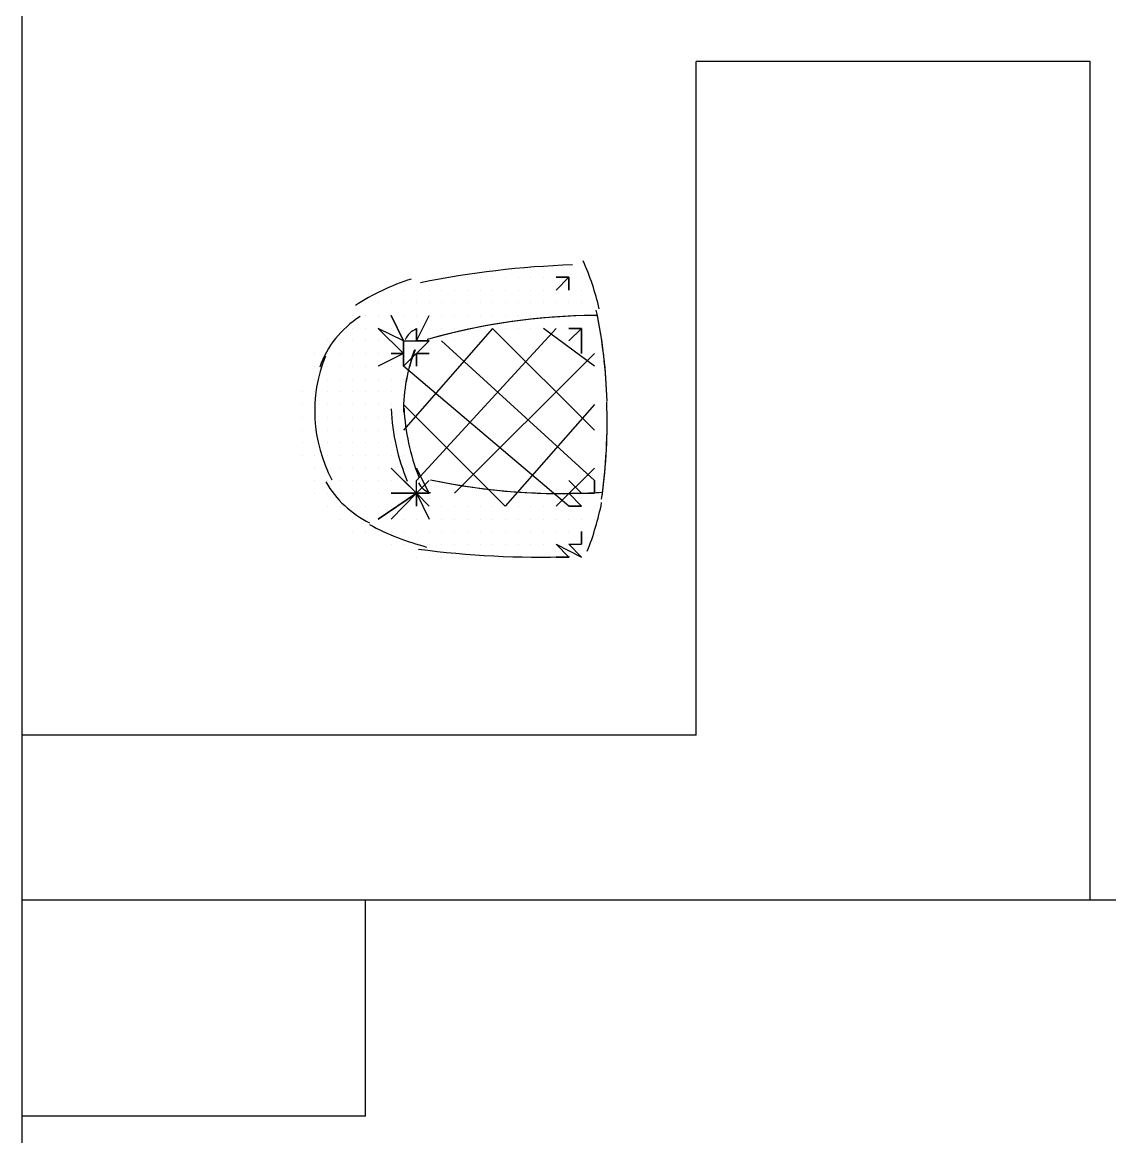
# Model space of a CAD drawing. Header units: millimetres. Extents: x 14 to 406, y 10 to 287.
# Drawn here: x 327.477 to 331.098, y 134.313 to 138.023 of the extents above; entities that cross this region are included whole.
import ezdxf

# ---------------------------------------------------------------- set-up
doc = ezdxf.new("R2010")
doc.units = ezdxf.units.MM
doc.layers.get('0').update_dxf_attribs({"linetype": 'CONTINUOUS'})

msp = doc.modelspace()

# ---------------------------------------------------------------- linework, layer by layer
at = {"color": 0}
for p, q in [((327.477, 130.993), (327.477, 143.397)), ((329.721, 135.65), (329.721, 137.893)), ((331.032, 137.893), (329.721, 137.893)), ((331.032, 135.1), (331.032, 137.893)), ((328.873, 137.174), (328.873, 137.174)), ((328.916, 137.174), (328.916, 137.174)), ((328.916, 137.174), (328.916, 137.174)), ((328.916, 137.174), (328.916, 137.174)), ((328.958, 137.174), (328.958, 137.174)), ((328.958, 137.174), (328.958, 137.174)), ((328.958, 137.174), (328.958, 137.174)), ((329.001, 137.174), (329.001, 137.174)), ((329.001, 137.174), (329.001, 137.174)), ((329.001, 137.174), (329.001, 137.174)), ((329.001, 137.174), (329.001, 137.174)), ((329.043, 137.174), (329.043, 137.174)), ((329.043, 137.174), (329.043, 137.174)), ((329.043, 137.174), (329.043, 137.174)), ((329.043, 137.174), (329.043, 137.174)), ((329.085, 137.174), (329.085, 137.174)), ((329.085, 137.174), (329.085, 137.174)), ((329.085, 137.174), (329.085, 137.174)), ((329.085, 137.174), (329.085, 137.174)), ((329.128, 137.174), (329.128, 137.174)), ((329.128, 137.174), (329.128, 137.174)), ((329.128, 137.174), (329.128, 137.174)), ((329.128, 137.174), (329.128, 137.174)), ((329.169, 137.174), (329.169, 137.174)), ((329.169, 137.174), (329.169, 137.174)), ((329.169, 137.174), (329.169, 137.174)), ((329.169, 137.174), (329.169, 137.174)), ((329.212, 137.174), (329.212, 137.174)), ((329.212, 137.174), (329.212, 137.174)), ((329.212, 137.174), (329.212, 137.174)), ((329.212, 137.174), (329.212, 137.174)), ((329.297, 137.174), (329.255, 137.174)), ((329.255, 137.174), (329.297, 137.174)), ((329.297, 137.174), (329.255, 137.174)), ((329.255, 137.174), (329.297, 137.174)), ((329.297, 137.174), (329.255, 137.131)), ((329.255, 137.131), (329.297, 137.174)), ((329.255, 137.174), (329.255, 137.174)), ((329.255, 137.174), (329.255, 137.174)), ((329.255, 137.174), (329.255, 137.174)), ((329.255, 137.174), (329.255, 137.174)), ((329.297, 137.174), (329.297, 137.131)), ((329.297, 137.131), (329.297, 137.174)), ((329.297, 137.174), (329.297, 137.131)), ((329.297, 137.174), (329.297, 137.174)), ((329.297, 137.174), (329.297, 137.174)), ((329.297, 137.174), (329.297, 137.174)), ((329.297, 137.174), (329.297, 137.174)), ((329.339, 137.174), (329.339, 137.174)), ((328.705, 137.131), (328.705, 137.131)), ((328.746, 137.131), (328.746, 137.131)), ((328.746, 137.131), (328.746, 137.131)), ((328.746, 137.131), (328.746, 137.131)), ((328.746, 137.131), (328.746, 137.131)), ((328.789, 137.131), (328.789, 137.131)), ((328.789, 137.131), (328.789, 137.131)), ((328.789, 137.131), (328.789, 137.131)), ((328.832, 137.131), (328.832, 137.131)), ((328.832, 137.131), (328.832, 137.131)), ((328.832, 137.131), (328.832, 137.131)), ((328.832, 137.131), (328.832, 137.131)), ((328.873, 137.131), (328.873, 137.131)), ((328.873, 137.131), (328.873, 137.131)), ((328.873, 137.131), (328.873, 137.131)), ((328.873, 137.131), (328.873, 137.131)), ((328.873, 137.131), (328.873, 137.131)), ((328.916, 137.131), (328.916, 137.131)), ((328.916, 137.131), (328.916, 137.131)), ((328.916, 137.131), (328.916, 137.131)), ((328.916, 137.131), (328.916, 137.131)), ((328.958, 137.131), (328.958, 137.131)), ((328.958, 137.131), (328.958, 137.131)), ((328.958, 137.131), (328.958, 137.131)), ((328.958, 137.131), (328.958, 137.131)), ((329.001, 137.131), (329.001, 137.131)), ((329.001, 137.131), (329.001, 137.131)), ((329.001, 137.131), (329.001, 137.131)), ((329.001, 137.131), (329.001, 137.131)), ((329.043, 137.131), (329.043, 137.131)), ((329.043, 137.131), (329.043, 137.131)), ((329.043, 137.131), (329.043, 137.131)), ((329.043, 137.131), (329.043, 137.131)), ((329.085, 137.131), (329.085, 137.131)), ((329.085, 137.131), (329.085, 137.131)), ((329.085, 137.131), (329.085, 137.131)), ((329.085, 137.131), (329.085, 137.131)), ((329.128, 137.131), (329.128, 137.131)), ((329.128, 137.131), (329.128, 137.131)), ((329.128, 137.131), (329.128, 137.131)), ((329.169, 137.131), (329.169, 137.131)), ((329.169, 137.131), (329.169, 137.131)), ((329.169, 137.131), (329.169, 137.131)), ((329.169, 137.131), (329.169, 137.131)), ((329.212, 137.131), (329.212, 137.131)), ((329.212, 137.131), (329.212, 137.131)), ((329.212, 137.131), (329.212, 137.131)), ((329.212, 137.131), (329.212, 137.131)), ((329.255, 137.131), (329.255, 137.131)), ((329.255, 137.131), (329.255, 137.131)), ((329.255, 137.131), (329.255, 137.131)), ((329.255, 137.131), (329.255, 137.131)), ((329.297, 137.131), (329.297, 137.131)), ((329.297, 137.131), (329.297, 137.131)), ((329.297, 137.131), (329.297, 137.131)), ((329.339, 137.131), (329.339, 137.131)), ((329.339, 137.131), (329.339, 137.131)), ((328.62, 137.09), (328.62, 137.09)), ((328.62, 137.09), (328.62, 137.09)), ((328.662, 137.09), (328.662, 137.09)), ((328.662, 137.09), (328.662, 137.09)), ((328.662, 137.09), (328.662, 137.09)), ((328.662, 137.09), (328.662, 137.09)), ((328.705, 137.09), (328.705, 137.09)), ((328.705, 137.09), (328.705, 137.09)), ((328.705, 137.09), (328.705, 137.09)), ((328.705, 137.09), (328.705, 137.09)), ((328.746, 137.09), (328.746, 137.09)), ((328.746, 137.09), (328.746, 137.09)), ((328.746, 137.09), (328.746, 137.09)), ((328.746, 137.09), (328.746, 137.09)), ((328.789, 137.09), (328.789, 137.09)), ((328.789, 137.09), (328.789, 137.09)), ((328.789, 137.09), (328.789, 137.09)), ((328.789, 137.09), (328.789, 137.09)), ((328.832, 137.09), (328.832, 137.09)), ((328.832, 137.09), (328.832, 137.09)), ((328.832, 137.09), (328.832, 137.09)), ((328.832, 137.09), (328.832, 137.09)), ((328.873, 137.09), (328.873, 137.09)), ((328.873, 137.09), (328.873, 137.09)), ((328.873, 137.09), (328.873, 137.09)), ((328.873, 137.09), (328.873, 137.09)), ((328.916, 137.09), (328.916, 137.09)), ((328.916, 137.09), (328.916, 137.09)), ((328.916, 137.09), (328.916, 137.09)), ((328.916, 137.09), (328.916, 137.09)), ((328.958, 137.09), (328.958, 137.09)), ((328.958, 137.09), (328.958, 137.09)), ((328.958, 137.09), (328.958, 137.09)), ((328.958, 137.09), (328.958, 137.09)), ((329.001, 137.09), (329.001, 137.09)), ((329.001, 137.09), (329.001, 137.09)), ((329.001, 137.09), (329.001, 137.09)), ((329.001, 137.09), (329.001, 137.09)), ((329.043, 137.09), (329.043, 137.09)), ((329.043, 137.09), (329.043, 137.09)), ((329.043, 137.09), (329.043, 137.09)), ((329.043, 137.09), (329.043, 137.09)), ((329.085, 137.09), (329.085, 137.09)), ((329.085, 137.09), (329.085, 137.09)), ((329.085, 137.09), (329.085, 137.09)), ((329.085, 137.09), (329.085, 137.09)), ((329.128, 137.09), (329.128, 137.09)), ((329.128, 137.09), (329.128, 137.09)), ((329.128, 137.09), (329.128, 137.09)), ((329.128, 137.09), (329.128, 137.09)), ((329.169, 137.09), (329.169, 137.09)), ((329.169, 137.09), (329.169, 137.09)), ((329.169, 137.09), (329.169, 137.09)), ((329.169, 137.09), (329.169, 137.09)), ((329.212, 137.09), (329.212, 137.09)), ((329.212, 137.09), (329.212, 137.09)), ((329.212, 137.09), (329.212, 137.09)), ((329.212, 137.09), (329.212, 137.09)), ((329.255, 137.09), (329.255, 137.09)), ((329.255, 137.09), (329.255, 137.09)), ((329.255, 137.09), (329.255, 137.09)), ((329.255, 137.09), (329.255, 137.09)), ((329.297, 137.09), (329.297, 137.09)), ((329.297, 137.09), (329.297, 137.09)), ((329.297, 137.09), (329.297, 137.09)), ((329.297, 137.09), (329.297, 137.09)), ((329.339, 137.09), (329.339, 137.09)), ((329.339, 137.09), (329.339, 137.09)), ((329.339, 137.09), (329.339, 137.09)), ((328.577, 137.047), (328.577, 137.047)), ((328.577, 137.047), (328.577, 137.047)), ((328.577, 137.047), (328.577, 137.047)), ((328.62, 137.047), (328.62, 137.047)), ((328.62, 137.047), (328.62, 137.047)), ((328.62, 137.047), (328.62, 137.047)), ((328.62, 137.047), (328.62, 137.047)), ((328.662, 137.047), (328.662, 137.047)), ((328.662, 137.047), (328.662, 137.047)), ((328.662, 137.047), (328.662, 137.047)), ((328.662, 137.047), (328.662, 137.047)), ((328.746, 136.962), (328.705, 137.047)), ((328.705, 137.047), (328.746, 136.962)), ((328.705, 137.047), (328.705, 137.047)), ((328.705, 137.047), (328.705, 137.047)), ((328.705, 137.047), (328.705, 137.047)), ((328.705, 137.047), (328.705, 137.047)), ((328.746, 137.047), (328.746, 137.047)), ((328.746, 137.047), (328.746, 137.047)), ((328.746, 137.047), (328.746, 137.047)), ((328.789, 136.962), (328.832, 137.047)), ((328.789, 137.047), (328.789, 137.047)), ((328.789, 137.047), (328.789, 137.047)), ((328.789, 137.047), (328.789, 137.047)), ((328.789, 137.047), (328.789, 137.047)), ((328.832, 137.047), (328.832, 137.047)), ((328.832, 137.047), (328.832, 137.047)), ((328.832, 137.047), (328.832, 137.047)), ((328.832, 137.047), (328.832, 137.047)), ((328.873, 137.047), (328.873, 137.047)), ((328.873, 137.047), (328.873, 137.047)), ((328.873, 137.047), (328.873, 137.047)), ((328.873, 137.047), (328.873, 137.047)), ((328.916, 137.047), (328.916, 137.047)), ((328.916, 137.047), (328.916, 137.047)), ((328.916, 137.047), (328.916, 137.047)), ((328.958, 137.047), (328.958, 137.047)), ((328.958, 137.047), (328.958, 137.047)), ((328.958, 137.047), (328.958, 137.047)), ((328.958, 137.047), (328.958, 137.047)), ((329.001, 137.047), (329.001, 137.047)), ((329.001, 137.047), (329.001, 137.047)), ((329.001, 137.047), (329.001, 137.047)), ((329.001, 137.047), (329.001, 137.047)), ((329.043, 137.047), (329.043, 137.047)), ((329.043, 137.047), (329.043, 137.047)), ((329.043, 137.047), (329.043, 137.047)), ((329.043, 137.047), (329.043, 137.047)), ((329.085, 137.047), (329.085, 137.047)), ((329.085, 137.047), (329.085, 137.047)), ((329.085, 137.047), (329.085, 137.047)), ((329.128, 137.047), (329.128, 137.047)), ((329.128, 137.047), (329.128, 137.047)), ((329.128, 137.047), (329.128, 137.047)), ((329.128, 137.047), (329.128, 137.047)), ((329.128, 137.047), (329.128, 137.047)), ((329.169, 137.047), (329.169, 137.047)), ((329.169, 137.047), (329.169, 137.047)), ((329.169, 137.047), (329.169, 137.047)), ((329.169, 137.047), (329.169, 137.047)), ((329.212, 137.047), (329.212, 137.047)), ((329.212, 137.047), (329.212, 137.047)), ((329.212, 137.047), (329.212, 137.047)), ((329.212, 137.047), (329.212, 137.047)), ((329.255, 137.047), (329.255, 137.047)), ((329.255, 137.047), (329.255, 137.047)), ((329.255, 137.047), (329.255, 137.047)), ((329.297, 137.047), (329.297, 137.047)), ((329.297, 137.047), (329.297, 137.047)), ((329.297, 137.047), (329.297, 137.047)), ((329.297, 137.047), (329.297, 137.047)), ((329.339, 137.047), (329.339, 137.047)), ((329.339, 137.047), (329.339, 137.047)), ((329.339, 137.047), (329.339, 137.047)), ((329.339, 137.047), (329.339, 137.047)), ((328.535, 137.004), (328.535, 137.004)), ((328.535, 137.004), (328.535, 137.004)), ((328.535, 137.004), (328.535, 137.004)), ((328.535, 137.004), (328.535, 137.004)), ((328.577, 137.004), (328.577, 137.004)), ((328.577, 137.004), (328.577, 137.004)), ((328.577, 137.004), (328.577, 137.004)), ((328.62, 137.004), (328.62, 137.004)), ((328.62, 137.004), (328.62, 137.004)), ((328.62, 137.004), (328.62, 137.004)), ((328.62, 137.004), (328.62, 137.004)), ((328.746, 136.962), (328.662, 137.004)), ((328.662, 137.004), (328.746, 136.92)), ((328.662, 137.004), (328.662, 137.004)), ((328.662, 137.004), (328.662, 137.004)), ((328.662, 137.004), (328.662, 137.004)), ((328.662, 137.004), (328.662, 137.004)), ((328.705, 137.004), (328.705, 137.004)), ((328.705, 137.004), (328.705, 137.004)), ((328.705, 137.004), (328.705, 137.004)), ((328.705, 137.004), (328.705, 137.004)), ((328.746, 137.004), (328.746, 137.004)), ((328.746, 137.004), (328.746, 137.004)), ((328.746, 137.004), (328.746, 137.004)), ((329.043, 137.004), (328.746, 136.665)), ((328.789, 136.962), (328.789, 137.004)), ((328.789, 137.004), (328.789, 136.962)), ((328.789, 136.962), (328.789, 137.004)), ((328.789, 137.004), (328.789, 136.962)), ((328.789, 137.004), (328.789, 137.004)), ((328.789, 137.004), (328.789, 137.004)), ((328.789, 137.004), (328.789, 137.004)), ((328.789, 137.004), (328.789, 137.004)), ((329.255, 137.004), (328.789, 136.497)), ((328.832, 137.004), (328.832, 137.004)), ((328.832, 137.004), (328.832, 137.004)), ((328.832, 137.004), (328.832, 137.004)), ((328.832, 137.004), (328.832, 137.004)), ((328.873, 137.004), (328.873, 137.004)), ((328.873, 137.004), (328.873, 137.004)), ((328.873, 137.004), (328.873, 137.004)), ((328.873, 137.004), (328.873, 137.004)), ((328.916, 137.004), (328.916, 137.004)), ((328.916, 137.004), (328.916, 137.004)), ((328.916, 137.004), (328.916, 137.004)), ((328.958, 137.004), (328.958, 137.004)), ((328.958, 137.004), (328.958, 137.004)), ((328.958, 137.004), (328.958, 137.004)), ((328.958, 137.004), (328.958, 137.004)), ((329.001, 137.004), (329.001, 137.004)), ((329.001, 137.004), (329.001, 137.004)), ((329.001, 137.004), (329.001, 137.004)), ((329.001, 137.004), (329.001, 137.004)), ((329.043, 137.004), (329.043, 137.004)), ((329.043, 137.004), (329.043, 137.004)), ((329.043, 137.004), (329.043, 137.004)), ((329.043, 137.004), (329.043, 137.004)), ((329.382, 136.665), (329.043, 137.004)), ((329.085, 137.004), (329.085, 137.004)), ((329.085, 137.004), (329.085, 137.004)), ((329.085, 137.004), (329.085, 137.004)), ((329.128, 137.004), (329.128, 137.004)), ((329.128, 137.004), (329.128, 137.004)), ((329.128, 137.004), (329.128, 137.004)), ((329.128, 137.004), (329.128, 137.004)), ((329.169, 137.004), (329.169, 137.004)), ((329.169, 137.004), (329.169, 137.004)), ((329.212, 137.004), (329.212, 137.004)), ((329.212, 137.004), (329.212, 137.004)), ((329.382, 136.878), (329.212, 137.004)), ((329.255, 137.004), (329.255, 137.004)), ((329.339, 137.004), (329.297, 137.004)), ((329.297, 137.004), (329.339, 137.004)), ((329.339, 137.004), (329.297, 137.004)), ((329.297, 137.004), (329.339, 137.004)), ((329.339, 137.004), (329.297, 136.962)), ((329.297, 136.962), (329.339, 137.004)), ((329.339, 137.004), (329.339, 136.962)), ((329.339, 136.962), (329.339, 137.004)), ((329.339, 137.004), (329.339, 136.962)), ((328.493, 136.962), (328.493, 136.962)), ((328.493, 136.962), (328.493, 136.962)), ((328.493, 136.962), (328.493, 136.962)), ((328.535, 136.962), (328.535, 136.962)), ((328.535, 136.962), (328.535, 136.962)), ((328.535, 136.962), (328.535, 136.962)), ((328.577, 136.962), (328.577, 136.962)), ((328.577, 136.962), (328.577, 136.962)), ((328.577, 136.962), (328.577, 136.962)), ((328.577, 136.962), (328.577, 136.962)), ((328.62, 136.962), (328.62, 136.962)), ((328.62, 136.962), (328.62, 136.962)), ((328.62, 136.962), (328.62, 136.962)), ((328.62, 136.962), (328.62, 136.962)), ((328.662, 136.962), (328.662, 136.962)), ((328.662, 136.962), (328.662, 136.962)), ((328.662, 136.962), (328.662, 136.962)), ((328.662, 136.962), (328.662, 136.962)), ((328.705, 136.962), (328.705, 136.962)), ((328.705, 136.962), (328.705, 136.962)), ((328.705, 136.962), (328.705, 136.962)), ((328.746, 136.962), (328.789, 136.962)), ((328.746, 136.92), (328.746, 136.962)), ((328.746, 136.962), (328.746, 136.92)), ((328.746, 136.962), (328.746, 136.962)), ((328.746, 136.962), (328.746, 136.962)), ((328.746, 136.962), (328.746, 136.962)), ((328.746, 136.962), (328.746, 136.962)), ((328.832, 136.962), (328.746, 136.878)), ((328.789, 136.962), (328.832, 136.962)), ((328.832, 136.962), (328.789, 136.962)), ((328.789, 136.962), (328.789, 136.962)), ((328.789, 136.962), (328.789, 136.962)), ((328.789, 136.962), (328.789, 136.962)), ((328.789, 136.962), (328.789, 136.962)), ((328.832, 136.962), (328.832, 136.962)), ((328.832, 136.962), (328.832, 136.962)), ((328.832, 136.962), (328.832, 136.962)), ((328.832, 136.962), (328.832, 136.962)), ((328.873, 136.962), (328.873, 136.962)), ((328.873, 136.962), (328.873, 136.962)), ((328.873, 136.962), (328.873, 136.962)), ((329.382, 136.497), (328.873, 136.962)), ((328.916, 136.962), (328.916, 136.962)), ((328.916, 136.962), (328.916, 136.962)), ((329.339, 136.962), (329.339, 136.92)), ((329.339, 136.92), (329.339, 136.962)), ((328.45, 136.92), (328.45, 136.92)), ((328.45, 136.92), (328.45, 136.92)), ((328.493, 136.92), (328.493, 136.92)), ((328.493, 136.92), (328.493, 136.92)), ((328.493, 136.92), (328.493, 136.92)), ((328.493, 136.92), (328.493, 136.92)), ((328.535, 136.92), (328.535, 136.92)), ((328.535, 136.92), (328.535, 136.92)), ((328.535, 136.92), (328.535, 136.92)), ((328.577, 136.92), (328.577, 136.92)), ((328.577, 136.92), (328.577, 136.92)), ((328.577, 136.92), (328.577, 136.92)), ((328.577, 136.92), (328.577, 136.92)), ((328.62, 136.92), (328.62, 136.92)), ((328.62, 136.92), (328.62, 136.92)), ((328.62, 136.92), (328.62, 136.92)), ((328.62, 136.92), (328.62, 136.92)), ((328.746, 136.92), (328.662, 136.878)), ((328.662, 136.92), (328.662, 136.92)), ((328.662, 136.92), (328.662, 136.92)), ((328.662, 136.92), (328.662, 136.92)), ((328.662, 136.92), (328.662, 136.92)), ((328.746, 136.92), (328.705, 136.92)), ((328.705, 136.92), (328.746, 136.92)), ((328.746, 136.92), (328.705, 136.92)), ((328.705, 136.92), (328.746, 136.92)), ((328.705, 136.92), (328.705, 136.92)), ((328.705, 136.92), (328.705, 136.92)), ((328.705, 136.92), (328.705, 136.92)), ((328.746, 136.92), (328.746, 136.878)), ((328.746, 136.878), (328.746, 136.92)), ((328.746, 136.92), (328.746, 136.92)), ((328.746, 136.92), (328.746, 136.92)), ((328.746, 136.92), (328.746, 136.92)), ((328.746, 136.92), (328.746, 136.92)), ((328.789, 136.92), (328.789, 136.92)), ((328.789, 136.92), (328.832, 136.92)), ((328.832, 136.92), (328.789, 136.92)), ((328.789, 136.92), (328.789, 136.878)), ((328.789, 136.878), (328.789, 136.92)), ((328.789, 136.92), (328.789, 136.92)), ((329.382, 136.92), (328.916, 136.455)), ((328.45, 136.878), (328.45, 136.878)), ((328.45, 136.878), (328.45, 136.878)), ((328.45, 136.878), (328.45, 136.878)), ((328.493, 136.878), (328.493, 136.878)), ((328.493, 136.878), (328.493, 136.878)), ((328.493, 136.878), (328.493, 136.878)), ((328.493, 136.878), (328.493, 136.878)), ((328.535, 136.878), (328.535, 136.878)), ((328.535, 136.878), (328.535, 136.878)), ((328.535, 136.878), (328.535, 136.878)), ((328.535, 136.878), (328.535, 136.878)), ((328.577, 136.878), (328.577, 136.878)), ((328.577, 136.878), (328.577, 136.878)), ((328.577, 136.878), (328.577, 136.878)), ((328.577, 136.878), (328.577, 136.878)), ((328.62, 136.878), (328.62, 136.878)), ((328.62, 136.878), (328.62, 136.878)), ((328.62, 136.878), (328.62, 136.878)), ((328.62, 136.878), (328.62, 136.878)), ((328.662, 136.878), (328.662, 136.878)), ((328.662, 136.878), (328.662, 136.878)), ((328.662, 136.878), (328.662, 136.878)), ((328.662, 136.878), (328.662, 136.878)), ((328.705, 136.878), (328.705, 136.878)), ((328.705, 136.878), (328.705, 136.878)), ((328.705, 136.878), (328.705, 136.878)), ((328.705, 136.878), (328.705, 136.878)), ((328.746, 136.878), (328.746, 136.878)), ((328.746, 136.878), (328.746, 136.878)), ((328.746, 136.878), (328.746, 136.878)), ((329.297, 136.412), (328.746, 136.878)), ((328.45, 136.835), (328.45, 136.835)), ((328.45, 136.835), (328.45, 136.835)), ((328.45, 136.835), (328.45, 136.835)), ((328.45, 136.835), (328.45, 136.835)), ((328.493, 136.835), (328.493, 136.835)), ((328.493, 136.835), (328.493, 136.835)), ((328.493, 136.835), (328.493, 136.835)), ((328.535, 136.835), (328.535, 136.835)), ((328.535, 136.835), (328.535, 136.835)), ((328.535, 136.835), (328.535, 136.835)), ((328.535, 136.835), (328.535, 136.835)), ((328.577, 136.835), (328.577, 136.835)), ((328.577, 136.835), (328.577, 136.835)), ((328.577, 136.835), (328.577, 136.835)), ((328.577, 136.835), (328.577, 136.835)), ((328.62, 136.835), (328.62, 136.835)), ((328.62, 136.835), (328.62, 136.835)), ((328.62, 136.835), (328.62, 136.835)), ((328.62, 136.835), (328.62, 136.835)), ((328.662, 136.835), (328.662, 136.835)), ((328.662, 136.835), (328.662, 136.835)), ((328.662, 136.835), (328.662, 136.835)), ((328.705, 136.835), (328.705, 136.835)), ((328.705, 136.835), (328.705, 136.835)), ((328.705, 136.835), (328.705, 136.835)), ((328.705, 136.835), (328.705, 136.835)), ((328.746, 136.835), (328.746, 136.835)), ((328.409, 136.794), (328.409, 136.794)), ((328.45, 136.794), (328.45, 136.794)), ((328.45, 136.794), (328.45, 136.794)), ((328.45, 136.794), (328.45, 136.794)), ((328.45, 136.794), (328.45, 136.794)), ((328.493, 136.794), (328.493, 136.794)), ((328.493, 136.794), (328.493, 136.794)), ((328.493, 136.794), (328.493, 136.794)), ((328.493, 136.794), (328.493, 136.794)), ((328.535, 136.794), (328.535, 136.794)), ((328.535, 136.794), (328.535, 136.794)), ((328.535, 136.794), (328.535, 136.794)), ((328.535, 136.794), (328.535, 136.794)), ((328.577, 136.794), (328.577, 136.794)), ((328.577, 136.794), (328.577, 136.794)), ((328.577, 136.794), (328.577, 136.794)), ((328.577, 136.794), (328.577, 136.794)), ((328.62, 136.794), (328.62, 136.794)), ((328.62, 136.794), (328.62, 136.794)), ((328.62, 136.794), (328.62, 136.794)), ((328.62, 136.794), (328.62, 136.794)), ((328.662, 136.794), (328.662, 136.794)), ((328.662, 136.794), (328.662, 136.794)), ((328.662, 136.794), (328.662, 136.794)), ((328.662, 136.794), (328.662, 136.794)), ((328.705, 136.794), (328.705, 136.794)), ((328.705, 136.794), (328.705, 136.794)), ((328.705, 136.794), (328.705, 136.794)), ((328.705, 136.794), (328.705, 136.794)), ((328.705, 136.794), (328.705, 136.794)), ((328.409, 136.751), (328.409, 136.751)), ((328.409, 136.751), (328.409, 136.751)), ((328.45, 136.751), (328.45, 136.751)), ((328.45, 136.751), (328.45, 136.751)), ((328.45, 136.751), (328.45, 136.751)), ((328.493, 136.751), (328.493, 136.751)), ((328.493, 136.751), (328.493, 136.751)), ((328.493, 136.751), (328.493, 136.751)), ((328.493, 136.751), (328.493, 136.751)), ((328.535, 136.751), (328.535, 136.751)), ((328.535, 136.751), (328.535, 136.751)), ((328.535, 136.751), (328.535, 136.751)), ((328.535, 136.751), (328.535, 136.751)), ((328.577, 136.751), (328.577, 136.751)), ((328.577, 136.751), (328.577, 136.751)), ((328.577, 136.751), (328.577, 136.751)), ((328.577, 136.751), (328.577, 136.751)), ((328.62, 136.751), (328.62, 136.751)), ((328.62, 136.751), (328.62, 136.751)), ((328.62, 136.751), (328.62, 136.751)), ((328.662, 136.751), (328.662, 136.751)), ((328.662, 136.751), (328.662, 136.751)), ((328.662, 136.751), (328.662, 136.751)), ((328.662, 136.751), (328.662, 136.751)), ((328.705, 136.751), (328.705, 136.751)), ((328.705, 136.751), (328.705, 136.751)), ((328.705, 136.751), (328.705, 136.751)), ((328.705, 136.751), (328.705, 136.751)), ((329.085, 136.412), (328.746, 136.751)), ((329.382, 136.751), (329.085, 136.412)), ((328.409, 136.708), (328.409, 136.708)), ((328.409, 136.708), (328.409, 136.708)), ((328.45, 136.708), (328.45, 136.708)), ((328.45, 136.708), (328.45, 136.708)), ((328.45, 136.708), (328.45, 136.708)), ((328.45, 136.708), (328.45, 136.708)), ((328.493, 136.708), (328.493, 136.708)), ((328.493, 136.708), (328.493, 136.708)), ((328.493, 136.708), (328.493, 136.708)), ((328.493, 136.708), (328.493, 136.708)), ((328.493, 136.708), (328.493, 136.708)), ((328.535, 136.708), (328.535, 136.708)), ((328.535, 136.708), (328.535, 136.708)), ((328.535, 136.708), (328.535, 136.708)), ((328.535, 136.708), (328.535, 136.708)), ((328.577, 136.708), (328.577, 136.708)), ((328.577, 136.708), (328.577, 136.708)), ((328.577, 136.708), (328.577, 136.708)), ((328.577, 136.708), (328.577, 136.708)), ((328.577, 136.708), (328.577, 136.708)), ((328.62, 136.708), (328.62, 136.708)), ((328.62, 136.708), (328.62, 136.708)), ((328.62, 136.708), (328.62, 136.708)), ((328.62, 136.708), (328.62, 136.708)), ((328.662, 136.708), (328.662, 136.708)), ((328.662, 136.708), (328.662, 136.708)), ((328.662, 136.708), (328.662, 136.708)), ((328.662, 136.708), (328.662, 136.708)), ((328.705, 136.708), (328.705, 136.708)), ((328.705, 136.708), (328.705, 136.708)), ((328.705, 136.708), (328.705, 136.708)), ((328.705, 136.708), (328.705, 136.708)), ((328.409, 136.665), (328.409, 136.665)), ((328.45, 136.665), (328.45, 136.665)), ((328.45, 136.665), (328.45, 136.665)), ((328.45, 136.665), (328.45, 136.665)), ((328.45, 136.665), (328.45, 136.665)), ((328.493, 136.665), (328.493, 136.665)), ((328.493, 136.665), (328.493, 136.665)), ((328.493, 136.665), (328.493, 136.665)), ((328.493, 136.665), (328.493, 136.665)), ((328.535, 136.665), (328.535, 136.665)), ((328.535, 136.665), (328.535, 136.665)), ((328.535, 136.665), (328.535, 136.665)), ((328.535, 136.665), (328.535, 136.665)), ((328.577, 136.665), (328.577, 136.665)), ((328.577, 136.665), (328.577, 136.665)), ((328.577, 136.665), (328.577, 136.665)), ((328.62, 136.665), (328.62, 136.665)), ((328.62, 136.665), (328.62, 136.665)), ((328.62, 136.665), (328.62, 136.665)), ((328.62, 136.665), (328.62, 136.665)), ((328.662, 136.665), (328.662, 136.665)), ((328.662, 136.665), (328.662, 136.665)), ((328.662, 136.665), (328.662, 136.665)), ((328.662, 136.665), (328.662, 136.665)), ((328.705, 136.665), (328.705, 136.665)), ((328.705, 136.665), (328.705, 136.665)), ((328.705, 136.665), (328.705, 136.665)), ((328.705, 136.665), (328.705, 136.665)), ((328.409, 136.624), (328.409, 136.624)), ((328.45, 136.624), (328.45, 136.624)), ((328.45, 136.624), (328.45, 136.624)), ((328.45, 136.624), (328.45, 136.624)), ((328.45, 136.624), (328.45, 136.624)), ((328.493, 136.624), (328.493, 136.624)), ((328.493, 136.624), (328.493, 136.624)), ((328.493, 136.624), (328.493, 136.624)), ((328.493, 136.624), (328.493, 136.624)), ((328.535, 136.624), (328.535, 136.624)), ((328.535, 136.624), (328.535, 136.624)), ((328.535, 136.624), (328.535, 136.624)), ((328.535, 136.624), (328.535, 136.624)), ((328.577, 136.624), (328.577, 136.624)), ((328.577, 136.624), (328.577, 136.624)), ((328.577, 136.624), (328.577, 136.624)), ((328.62, 136.624), (328.62, 136.624)), ((328.62, 136.624), (328.62, 136.624)), ((328.62, 136.624), (328.62, 136.624)), ((328.62, 136.624), (328.62, 136.624)), ((328.662, 136.624), (328.662, 136.624)), ((328.662, 136.624), (328.662, 136.624)), ((328.662, 136.624), (328.662, 136.624)), ((328.662, 136.624), (328.662, 136.624)), ((328.662, 136.624), (328.662, 136.624)), ((328.705, 136.624), (328.705, 136.624)), ((328.705, 136.624), (328.705, 136.624)), ((328.705, 136.624), (328.705, 136.624)), ((328.705, 136.624), (328.705, 136.624)), ((328.409, 136.581), (328.409, 136.581)), ((328.45, 136.581), (328.45, 136.581)), ((328.45, 136.581), (328.45, 136.581)), ((328.45, 136.581), (328.45, 136.581)), ((328.45, 136.581), (328.45, 136.581)), ((328.493, 136.581), (328.493, 136.581)), ((328.493, 136.581), (328.493, 136.581)), ((328.493, 136.581), (328.493, 136.581)), ((328.493, 136.581), (328.493, 136.581)), ((328.535, 136.581), (328.535, 136.581)), ((328.535, 136.581), (328.535, 136.581)), ((328.535, 136.581), (328.535, 136.581)), ((328.535, 136.581), (328.535, 136.581)), ((328.577, 136.581), (328.577, 136.581)), ((328.577, 136.581), (328.577, 136.581)), ((328.577, 136.581), (328.577, 136.581)), ((328.577, 136.581), (328.577, 136.581)), ((328.577, 136.581), (328.577, 136.581)), ((328.62, 136.581), (328.62, 136.581)), ((328.62, 136.581), (328.62, 136.581)), ((328.62, 136.581), (328.62, 136.581)), ((328.62, 136.581), (328.62, 136.581)), ((328.662, 136.581), (328.662, 136.581)), ((328.662, 136.581), (328.662, 136.581)), ((328.662, 136.581), (328.662, 136.581)), ((328.662, 136.581), (328.662, 136.581)), ((328.705, 136.581), (328.705, 136.581)), ((328.705, 136.581), (328.705, 136.581)), ((328.705, 136.581), (328.705, 136.581)), ((328.746, 136.581), (328.746, 136.581)), ((328.746, 136.581), (328.746, 136.581)), ((328.45, 136.539), (328.45, 136.539)), ((328.45, 136.539), (328.45, 136.539)), ((328.45, 136.539), (328.45, 136.539)), ((328.45, 136.539), (328.45, 136.539)), ((328.493, 136.539), (328.493, 136.539)), ((328.493, 136.539), (328.493, 136.539)), ((328.493, 136.539), (328.493, 136.539)), ((328.493, 136.539), (328.493, 136.539)), ((328.535, 136.539), (328.535, 136.539)), ((328.535, 136.539), (328.535, 136.539)), ((328.535, 136.539), (328.535, 136.539)), ((328.577, 136.539), (328.577, 136.539)), ((328.577, 136.539), (328.577, 136.539)), ((328.577, 136.539), (328.577, 136.539)), ((328.577, 136.539), (328.577, 136.539)), ((328.62, 136.539), (328.62, 136.539)), ((328.62, 136.539), (328.62, 136.539)), ((328.62, 136.539), (328.62, 136.539)), ((328.62, 136.539), (328.62, 136.539)), ((328.662, 136.539), (328.662, 136.539)), ((328.662, 136.539), (328.662, 136.539)), ((328.662, 136.539), (328.662, 136.539)), ((328.662, 136.539), (328.662, 136.539)), ((328.705, 136.539), (328.789, 136.455)), ((328.705, 136.539), (328.705, 136.539)), ((328.705, 136.539), (328.705, 136.539)), ((328.705, 136.539), (328.705, 136.539)), ((328.746, 136.539), (328.746, 136.539)), ((328.746, 136.539), (328.746, 136.539)), ((328.746, 136.539), (328.746, 136.539)), ((328.832, 136.455), (328.789, 136.539)), ((329.382, 136.539), (329.255, 136.412)), ((328.45, 136.497), (328.45, 136.497)), ((328.45, 136.497), (328.45, 136.497)), ((328.45, 136.497), (328.45, 136.497)), ((328.493, 136.497), (328.493, 136.497)), ((328.493, 136.497), (328.493, 136.497)), ((328.493, 136.497), (328.493, 136.497)), ((328.493, 136.497), (328.493, 136.497)), ((328.535, 136.497), (328.535, 136.497)), ((328.535, 136.497), (328.535, 136.497)), ((328.535, 136.497), (328.535, 136.497)), ((328.535, 136.497), (328.535, 136.497)), ((328.577, 136.497), (328.577, 136.497)), ((328.577, 136.497), (328.577, 136.497)), ((328.577, 136.497), (328.577, 136.497)), ((328.577, 136.497), (328.577, 136.497)), ((328.62, 136.497), (328.62, 136.497)), ((328.62, 136.497), (328.62, 136.497)), ((328.62, 136.497), (328.62, 136.497)), ((328.62, 136.497), (328.62, 136.497)), ((328.662, 136.497), (328.662, 136.497)), ((328.662, 136.497), (328.662, 136.497)), ((328.662, 136.497), (328.662, 136.497)), ((328.662, 136.497), (328.662, 136.497)), ((328.705, 136.497), (328.705, 136.497)), ((328.705, 136.497), (328.705, 136.497)), ((328.705, 136.497), (328.705, 136.497)), ((328.705, 136.497), (328.705, 136.497)), ((328.789, 136.455), (328.746, 136.497)), ((328.746, 136.497), (328.789, 136.455)), ((328.746, 136.497), (328.746, 136.497)), ((328.746, 136.497), (328.746, 136.497)), ((328.746, 136.497), (328.746, 136.497)), ((328.746, 136.497), (328.746, 136.497)), ((328.789, 136.455), (328.832, 136.497)), ((328.832, 136.497), (328.789, 136.455)), ((328.789, 136.455), (328.789, 136.497)), ((328.832, 136.497), (328.832, 136.497)), ((329.339, 136.455), (329.297, 136.497)), ((329.297, 136.497), (329.339, 136.455)), ((329.382, 136.455), (329.382, 136.497)), ((329.382, 136.497), (329.382, 136.455)), ((328.45, 136.455), (328.45, 136.455)), ((328.493, 136.455), (328.493, 136.455)), ((328.493, 136.455), (328.493, 136.455)), ((328.493, 136.455), (328.493, 136.455)), ((328.535, 136.455), (328.535, 136.455)), ((328.535, 136.455), (328.535, 136.455)), ((328.535, 136.455), (328.535, 136.455)), ((328.535, 136.455), (328.535, 136.455)), ((328.577, 136.455), (328.577, 136.455)), ((328.577, 136.455), (328.577, 136.455)), ((328.577, 136.455), (328.577, 136.455)), ((328.577, 136.455), (328.577, 136.455)), ((328.62, 136.455), (328.62, 136.455)), ((328.62, 136.455), (328.62, 136.455)), ((328.62, 136.455), (328.62, 136.455)), ((328.62, 136.455), (328.62, 136.455)), ((328.789, 136.455), (328.662, 136.369)), ((328.662, 136.369), (328.789, 136.455)), ((328.662, 136.455), (328.662, 136.455)), ((328.662, 136.455), (328.662, 136.455)), ((328.662, 136.455), (328.662, 136.455)), ((328.789, 136.455), (328.705, 136.455)), ((328.705, 136.455), (328.789, 136.455)), ((328.789, 136.455), (328.705, 136.369)), ((328.705, 136.369), (328.789, 136.455)), ((328.789, 136.455), (328.705, 136.455)), ((328.705, 136.455), (328.789, 136.455)), ((328.705, 136.455), (328.705, 136.455)), ((328.705, 136.455), (328.705, 136.455)), ((328.705, 136.455), (328.705, 136.455)), ((328.705, 136.455), (328.705, 136.455)), ((328.789, 136.455), (328.746, 136.455)), ((328.746, 136.455), (328.789, 136.455)), ((328.746, 136.455), (328.746, 136.455)), ((328.746, 136.455), (328.746, 136.455)), ((328.746, 136.455), (328.746, 136.455)), ((328.746, 136.455), (328.746, 136.455)), ((328.789, 136.455), (328.832, 136.412)), ((328.832, 136.412), (328.789, 136.455)), ((328.789, 136.455), (328.789, 136.412)), ((328.789, 136.412), (328.789, 136.455)), ((328.789, 136.455), (328.789, 136.412)), ((328.789, 136.412), (328.789, 136.455)), ((328.789, 136.455), (328.789, 136.412)), ((328.789, 136.412), (328.789, 136.455)), ((328.789, 136.455), (328.832, 136.369)), ((328.789, 136.455), (328.832, 136.455)), ((328.832, 136.455), (328.789, 136.455)), ((328.789, 136.455), (328.832, 136.455)), ((328.832, 136.455), (328.789, 136.455)), ((328.789, 136.455), (328.789, 136.455)), ((328.789, 136.455), (328.789, 136.455)), ((328.789, 136.455), (328.789, 136.455)), ((328.789, 136.455), (328.789, 136.455)), ((328.832, 136.455), (328.832, 136.455)), ((329.339, 136.412), (329.297, 136.455)), ((329.297, 136.455), (329.339, 136.455)), ((329.339, 136.455), (329.382, 136.455)), ((328.493, 136.412), (328.493, 136.412)), ((328.493, 136.412), (328.493, 136.412)), ((328.535, 136.412), (328.535, 136.412)), ((328.535, 136.412), (328.535, 136.412)), ((328.535, 136.412), (328.535, 136.412)), ((328.535, 136.412), (328.535, 136.412)), ((328.577, 136.412), (328.577, 136.412)), ((328.577, 136.412), (328.577, 136.412)), ((328.577, 136.412), (328.577, 136.412)), ((328.577, 136.412), (328.577, 136.412)), ((328.62, 136.412), (328.62, 136.412)), ((328.62, 136.412), (328.62, 136.412)), ((328.62, 136.412), (328.62, 136.412)), ((328.62, 136.412), (328.62, 136.412)), ((328.662, 136.412), (328.662, 136.412)), ((328.662, 136.412), (328.662, 136.412)), ((328.662, 136.412), (328.662, 136.412)), ((328.662, 136.412), (328.662, 136.412)), ((328.705, 136.412), (328.705, 136.412)), ((328.705, 136.412), (328.705, 136.412)), ((328.705, 136.412), (328.705, 136.412)), ((328.705, 136.412), (328.705, 136.412)), ((328.746, 136.412), (328.746, 136.412)), ((328.746, 136.412), (328.746, 136.412)), ((328.746, 136.412), (328.746, 136.412)), ((328.746, 136.412), (328.746, 136.412)), ((328.789, 136.412), (328.789, 136.412)), ((328.789, 136.412), (328.789, 136.412)), ((328.789, 136.412), (328.789, 136.412)), ((328.789, 136.412), (328.789, 136.412)), ((328.832, 136.412), (328.832, 136.412)), ((328.832, 136.412), (328.832, 136.412)), ((328.832, 136.412), (328.832, 136.412)), ((328.832, 136.412), (328.832, 136.412)), ((328.873, 136.412), (328.873, 136.412)), ((328.873, 136.412), (328.873, 136.412)), ((328.873, 136.412), (328.873, 136.412)), ((328.873, 136.412), (328.873, 136.412)), ((328.916, 136.412), (328.916, 136.412)), ((328.916, 136.412), (328.916, 136.412)), ((328.916, 136.412), (328.916, 136.412)), ((328.916, 136.412), (328.916, 136.412)), ((328.958, 136.412), (328.958, 136.412)), ((328.958, 136.412), (328.958, 136.412)), ((328.958, 136.412), (328.958, 136.412)), ((328.958, 136.412), (328.958, 136.412)), ((329.001, 136.412), (329.001, 136.412)), ((329.001, 136.412), (329.001, 136.412)), ((329.001, 136.412), (329.001, 136.412)), ((329.001, 136.412), (329.001, 136.412)), ((329.043, 136.412), (329.043, 136.412)), ((329.043, 136.412), (329.043, 136.412)), ((329.043, 136.412), (329.043, 136.412)), ((329.043, 136.412), (329.043, 136.412)), ((329.085, 136.412), (329.085, 136.412)), ((329.085, 136.412), (329.085, 136.412)), ((329.085, 136.412), (329.085, 136.412)), ((329.085, 136.412), (329.085, 136.412)), ((329.128, 136.412), (329.128, 136.412)), ((329.128, 136.412), (329.128, 136.412)), ((329.128, 136.412), (329.128, 136.412)), ((329.169, 136.412), (329.169, 136.412)), ((329.169, 136.412), (329.169, 136.412)), ((329.212, 136.412), (329.212, 136.412)), ((329.212, 136.412), (329.212, 136.412)), ((329.212, 136.412), (329.212, 136.412)), ((329.212, 136.412), (329.212, 136.412)), ((329.255, 136.412), (329.255, 136.412)), ((329.255, 136.412), (329.255, 136.412)), ((329.255, 136.412), (329.255, 136.412)), ((329.339, 136.412), (329.297, 136.412)), ((329.297, 136.412), (329.339, 136.412)), ((329.297, 136.412), (329.297, 136.412)), ((329.297, 136.412), (329.297, 136.412)), ((329.339, 136.412), (329.339, 136.412)), ((329.339, 136.412), (329.339, 136.412)), ((329.382, 136.412), (329.382, 136.412)), ((328.535, 136.369), (328.535, 136.369)), ((328.535, 136.369), (328.535, 136.369)), ((328.535, 136.369), (328.535, 136.369)), ((328.577, 136.369), (328.577, 136.369)), ((328.577, 136.369), (328.577, 136.369)), ((328.577, 136.369), (328.577, 136.369)), ((328.577, 136.369), (328.577, 136.369)), ((328.62, 136.369), (328.62, 136.369)), ((328.62, 136.369), (328.62, 136.369)), ((328.62, 136.369), (328.62, 136.369)), ((328.662, 136.369), (328.662, 136.369)), ((328.662, 136.369), (328.662, 136.369)), ((328.662, 136.369), (328.662, 136.369)), ((328.662, 136.369), (328.662, 136.369)), ((328.705, 136.369), (328.705, 136.369)), ((328.705, 136.369), (328.705, 136.369)), ((328.705, 136.369), (328.705, 136.369)), ((328.705, 136.369), (328.705, 136.369)), ((328.705, 136.369), (328.705, 136.369)), ((328.746, 136.369), (328.746, 136.369)), ((328.746, 136.369), (328.746, 136.369)), ((328.746, 136.369), (328.746, 136.369)), ((328.746, 136.369), (328.746, 136.369)), ((328.789, 136.369), (328.789, 136.369)), ((328.789, 136.369), (328.789, 136.369)), ((328.789, 136.369), (328.789, 136.369)), ((328.789, 136.369), (328.789, 136.369)), ((328.832, 136.369), (328.832, 136.369)), ((328.832, 136.369), (328.832, 136.369)), ((328.832, 136.369), (328.832, 136.369)), ((328.832, 136.369), (328.832, 136.369)), ((328.873, 136.369), (328.873, 136.369)), ((328.873, 136.369), (328.873, 136.369)), ((328.873, 136.369), (328.873, 136.369)), ((328.873, 136.369), (328.873, 136.369)), ((328.916, 136.369), (328.916, 136.369)), ((328.916, 136.369), (328.916, 136.369)), ((328.916, 136.369), (328.916, 136.369)), ((328.916, 136.369), (328.916, 136.369)), ((328.958, 136.369), (328.958, 136.369)), ((328.958, 136.369), (328.958, 136.369)), ((328.958, 136.369), (328.958, 136.369)), ((329.001, 136.369), (329.001, 136.369)), ((329.001, 136.369), (329.001, 136.369)), ((329.001, 136.369), (329.001, 136.369)), ((329.001, 136.369), (329.001, 136.369)), ((329.043, 136.369), (329.043, 136.369)), ((329.043, 136.369), (329.043, 136.369)), ((329.043, 136.369), (329.043, 136.369)), ((329.043, 136.369), (329.043, 136.369)), ((329.085, 136.369), (329.085, 136.369)), ((329.085, 136.369), (329.085, 136.369)), ((329.085, 136.369), (329.085, 136.369)), ((329.085, 136.369), (329.085, 136.369)), ((329.128, 136.369), (329.128, 136.369)), ((329.128, 136.369), (329.128, 136.369)), ((329.128, 136.369), (329.128, 136.369)), ((329.169, 136.369), (329.169, 136.369)), ((329.169, 136.369), (329.169, 136.369)), ((329.169, 136.369), (329.169, 136.369)), ((329.169, 136.369), (329.169, 136.369)), ((329.212, 136.369), (329.212, 136.369)), ((329.212, 136.369), (329.212, 136.369)), ((329.212, 136.369), (329.212, 136.369)), ((329.212, 136.369), (329.212, 136.369)), ((329.255, 136.369), (329.255, 136.369)), ((329.255, 136.369), (329.255, 136.369)), ((329.255, 136.369), (329.255, 136.369)), ((329.255, 136.369), (329.255, 136.369)), ((329.297, 136.369), (329.297, 136.369)), ((329.297, 136.369), (329.297, 136.369)), ((329.297, 136.369), (329.297, 136.369)), ((329.339, 136.369), (329.339, 136.369)), ((329.339, 136.369), (329.339, 136.369)), ((329.339, 136.369), (329.339, 136.369)), ((329.339, 136.369), (329.339, 136.369)), ((329.382, 136.369), (329.382, 136.369)), ((329.382, 136.369), (329.382, 136.369)), ((328.577, 136.328), (328.577, 136.328)), ((328.62, 136.328), (328.62, 136.328)), ((328.62, 136.328), (328.62, 136.328)), ((328.62, 136.328), (328.62, 136.328)), ((328.662, 136.328), (328.662, 136.328)), ((328.662, 136.328), (328.662, 136.328)), ((328.662, 136.328), (328.662, 136.328)), ((328.662, 136.328), (328.662, 136.328)), ((328.705, 136.328), (328.705, 136.328)), ((328.705, 136.328), (328.705, 136.328)), ((328.705, 136.328), (328.705, 136.328)), ((328.705, 136.328), (328.705, 136.328)), ((328.746, 136.328), (328.746, 136.328)), ((328.746, 136.328), (328.746, 136.328)), ((328.746, 136.328), (328.746, 136.328)), ((328.746, 136.328), (328.746, 136.328)), ((328.789, 136.328), (328.789, 136.328)), ((328.789, 136.328), (328.789, 136.328)), ((328.789, 136.328), (328.789, 136.328)), ((328.789, 136.328), (328.789, 136.328)), ((328.832, 136.328), (328.832, 136.328)), ((328.832, 136.328), (328.832, 136.328)), ((328.832, 136.328), (328.832, 136.328)), ((328.832, 136.328), (328.832, 136.328)), ((328.873, 136.328), (328.873, 136.328)), ((328.873, 136.328), (328.873, 136.328)), ((328.873, 136.328), (328.873, 136.328)), ((328.873, 136.328), (328.873, 136.328)), ((328.916, 136.328), (328.916, 136.328)), ((328.916, 136.328), (328.916, 136.328)), ((328.916, 136.328), (328.916, 136.328)), ((328.916, 136.328), (328.916, 136.328)), ((328.958, 136.328), (328.958, 136.328)), ((328.958, 136.328), (328.958, 136.328)), ((328.958, 136.328), (328.958, 136.328)), ((328.958, 136.328), (328.958, 136.328)), ((329.001, 136.328), (329.001, 136.328)), ((329.001, 136.328), (329.001, 136.328)), ((329.001, 136.328), (329.001, 136.328)), ((329.001, 136.328), (329.001, 136.328)), ((329.043, 136.328), (329.043, 136.328)), ((329.043, 136.328), (329.043, 136.328)), ((329.043, 136.328), (329.043, 136.328)), ((329.043, 136.328), (329.043, 136.328)), ((329.085, 136.328), (329.085, 136.328)), ((329.085, 136.328), (329.085, 136.328)), ((329.085, 136.328), (329.085, 136.328)), ((329.085, 136.328), (329.085, 136.328)), ((329.128, 136.328), (329.128, 136.328)), ((329.128, 136.328), (329.128, 136.328)), ((329.128, 136.328), (329.128, 136.328)), ((329.128, 136.328), (329.128, 136.328)), ((329.169, 136.328), (329.169, 136.328)), ((329.169, 136.328), (329.169, 136.328)), ((329.169, 136.328), (329.169, 136.328)), ((329.169, 136.328), (329.169, 136.328)), ((329.212, 136.328), (329.212, 136.328)), ((329.212, 136.328), (329.212, 136.328)), ((329.212, 136.328), (329.212, 136.328)), ((329.212, 136.328), (329.212, 136.328)), ((329.255, 136.328), (329.255, 136.328)), ((329.255, 136.328), (329.255, 136.328)), ((329.255, 136.328), (329.255, 136.328)), ((329.255, 136.328), (329.255, 136.328)), ((329.297, 136.328), (329.297, 136.328)), ((329.297, 136.328), (329.297, 136.328)), ((329.297, 136.328), (329.297, 136.328)), ((329.297, 136.328), (329.297, 136.328)), ((329.339, 136.285), (329.339, 136.328)), ((329.339, 136.328), (329.339, 136.285)), ((329.339, 136.328), (329.339, 136.328)), ((329.339, 136.328), (329.339, 136.328)), ((329.339, 136.328), (329.339, 136.328)), ((329.339, 136.328), (329.339, 136.328)), ((329.382, 136.328), (329.382, 136.328)), ((328.705, 136.285), (328.705, 136.285)), ((328.705, 136.285), (328.705, 136.285)), ((328.705, 136.285), (328.705, 136.285)), ((328.705, 136.285), (328.705, 136.285)), ((328.746, 136.285), (328.746, 136.285)), ((328.746, 136.285), (328.746, 136.285)), ((328.746, 136.285), (328.746, 136.285)), ((328.789, 136.285), (328.789, 136.285)), ((328.789, 136.285), (328.789, 136.285)), ((328.789, 136.285), (328.789, 136.285)), ((328.789, 136.285), (328.789, 136.285)), ((328.832, 136.285), (328.832, 136.285)), ((328.832, 136.285), (328.832, 136.285)), ((328.832, 136.285), (328.832, 136.285)), ((328.832, 136.285), (328.832, 136.285)), ((328.873, 136.285), (328.873, 136.285)), ((328.873, 136.285), (328.873, 136.285)), ((328.873, 136.285), (328.873, 136.285)), ((328.873, 136.285), (328.873, 136.285)), ((328.916, 136.285), (328.916, 136.285)), ((328.916, 136.285), (328.916, 136.285)), ((328.916, 136.285), (328.916, 136.285)), ((328.958, 136.285), (328.958, 136.285)), ((328.958, 136.285), (328.958, 136.285)), ((328.958, 136.285), (328.958, 136.285)), ((328.958, 136.285), (328.958, 136.285)), ((329.001, 136.285), (329.001, 136.285)), ((329.001, 136.285), (329.001, 136.285)), ((329.001, 136.285), (329.001, 136.285)), ((329.001, 136.285), (329.001, 136.285)), ((329.043, 136.285), (329.043, 136.285)), ((329.043, 136.285), (329.043, 136.285)), ((329.043, 136.285), (329.043, 136.285)), ((329.043, 136.285), (329.043, 136.285)), ((329.085, 136.285), (329.085, 136.285)), ((329.085, 136.285), (329.085, 136.285)), ((329.085, 136.285), (329.085, 136.285)), ((329.085, 136.285), (329.085, 136.285)), ((329.128, 136.285), (329.128, 136.285)), ((329.128, 136.285), (329.128, 136.285)), ((329.128, 136.285), (329.128, 136.285)), ((329.128, 136.285), (329.128, 136.285)), ((329.169, 136.285), (329.169, 136.285)), ((329.169, 136.285), (329.169, 136.285)), ((329.169, 136.285), (329.169, 136.285)), ((329.169, 136.285), (329.169, 136.285)), ((329.212, 136.285), (329.212, 136.285)), ((329.212, 136.285), (329.212, 136.285)), ((329.212, 136.285), (329.212, 136.285)), ((329.212, 136.285), (329.212, 136.285)), ((329.297, 136.242), (329.255, 136.285)), ((329.255, 136.285), (329.339, 136.242)), ((329.255, 136.285), (329.255, 136.285)), ((329.255, 136.285), (329.255, 136.285)), ((329.255, 136.285), (329.255, 136.285)), ((329.339, 136.242), (329.297, 136.285)), ((329.297, 136.285), (329.339, 136.285)), ((329.297, 136.285), (329.297, 136.285)), ((329.297, 136.285), (329.297, 136.285)), ((329.297, 136.285), (329.297, 136.285)), ((329.297, 136.285), (329.297, 136.285)), ((329.297, 136.285), (329.297, 136.285)), ((329.339, 136.285), (329.339, 136.285)), ((329.339, 136.285), (329.339, 136.285)), ((329.339, 136.285), (329.339, 136.285)), ((329.339, 136.285), (329.339, 136.285)), ((328.789, 136.242), (328.789, 136.242)), ((328.832, 136.242), (328.832, 136.242)), ((328.832, 136.242), (328.832, 136.242)), ((328.832, 136.242), (328.832, 136.242)), ((328.832, 136.242), (328.832, 136.242)), ((328.873, 136.242), (328.873, 136.242)), ((328.873, 136.242), (328.873, 136.242)), ((328.873, 136.242), (328.873, 136.242)), ((328.873, 136.242), (328.873, 136.242)), ((328.916, 136.242), (328.916, 136.242)), ((328.916, 136.242), (328.916, 136.242)), ((328.916, 136.242), (328.916, 136.242)), ((328.958, 136.242), (328.958, 136.242)), ((328.958, 136.242), (328.958, 136.242)), ((328.958, 136.242), (328.958, 136.242)), ((328.958, 136.242), (328.958, 136.242)), ((329.001, 136.242), (329.001, 136.242)), ((329.001, 136.242), (329.001, 136.242)), ((329.001, 136.242), (329.001, 136.242)), ((329.001, 136.242), (329.001, 136.242)), ((329.043, 136.242), (329.043, 136.242)), ((329.043, 136.242), (329.043, 136.242)), ((329.043, 136.242), (329.043, 136.242)), ((329.043, 136.242), (329.043, 136.242)), ((329.085, 136.242), (329.085, 136.242)), ((329.085, 136.242), (329.085, 136.242)), ((329.085, 136.242), (329.085, 136.242)), ((329.128, 136.242), (329.128, 136.242)), ((329.128, 136.242), (329.128, 136.242)), ((329.128, 136.242), (329.128, 136.242)), ((329.128, 136.242), (329.128, 136.242)), ((329.169, 136.242), (329.169, 136.242)), ((329.169, 136.242), (329.169, 136.242)), ((329.169, 136.242), (329.169, 136.242)), ((329.169, 136.242), (329.169, 136.242)), ((329.212, 136.242), (329.212, 136.242)), ((329.212, 136.242), (329.212, 136.242)), ((329.212, 136.242), (329.212, 136.242)), ((329.212, 136.242), (329.212, 136.242)), ((329.297, 136.242), (329.255, 136.242)), ((329.255, 136.242), (329.297, 136.242)), ((329.255, 136.242), (329.255, 136.242)), ((329.255, 136.242), (329.255, 136.242)), ((329.255, 136.242), (329.255, 136.242)), ((329.255, 136.242), (329.255, 136.242)), ((329.297, 136.242), (329.297, 136.242)), ((329.297, 136.242), (329.297, 136.242)), ((329.297, 136.242), (329.297, 136.242)), ((329.297, 136.242), (329.297, 136.242)), ((329.339, 136.242), (329.339, 136.242)), ((329.339, 136.242), (329.339, 136.242)), ((329.721, 135.65), (327.477, 135.65)), ((334.038, 135.1), (327.477, 135.1)), ((328.62, 134.381), (328.62, 135.1)), ((328.62, 134.381), (327.477, 134.381))]:
    msp.add_line(p, q, dxfattribs=at)
for points in [[(329.309, 137.215), (329.137, 137.21), (328.97, 137.189), (328.803, 137.156)], [(329.398, 137.069), (329.385, 137.124), (329.368, 137.178), (329.344, 137.229)], [(328.772, 137.168), (328.706, 137.147), (328.644, 137.118), (328.586, 137.08)], [(329.424, 136.762), (329.421, 136.864), (329.409, 136.966), (329.388, 137.065)], [(328.602, 137.043), (328.538, 137.003), (328.491, 136.944), (328.468, 136.875)], [(329.383, 137.047), (329.194, 137.046), (329.007, 137.018), (328.825, 136.967)], [(329.392, 137.047), (329.201, 137.046), (329.011, 137.02), (328.826, 136.967)], [(329.392, 137.047), (329.201, 137.046), (329.011, 137.02), (328.826, 136.967)], [(329.424, 136.762), (329.421, 136.861), (329.41, 136.96), (329.39, 137.057)], [(328.79, 137.002), (328.772, 136.996), (328.759, 136.983), (328.752, 136.966)], [(328.79, 137.002), (328.772, 136.996), (328.759, 136.983), (328.752, 136.966)], [(328.486, 136.911), (328.432, 136.777), (328.44, 136.627), (328.508, 136.5)], [(328.783, 136.933), (328.759, 136.867), (328.746, 136.797), (328.746, 136.725)], [(328.785, 136.933), (328.759, 136.867), (328.746, 136.797), (328.746, 136.726)], [(328.783, 136.933), (328.759, 136.867), (328.746, 136.797), (328.746, 136.725)], [(328.705, 136.736), (328.709, 136.653), (328.727, 136.571), (328.759, 136.495)], [(328.705, 136.736), (328.709, 136.653), (328.727, 136.571), (328.759, 136.495)], [(328.748, 136.737), (328.752, 136.66), (328.768, 136.583), (328.797, 136.51)], [(329.406, 136.435), (329.421, 136.543), (329.427, 136.652), (329.423, 136.759)], [(329.408, 136.445), (329.421, 136.55), (329.427, 136.654), (329.423, 136.759)], [(328.488, 136.493), (328.521, 136.434), (328.573, 136.386), (328.633, 136.357)], [(328.796, 136.49), (328.804, 136.474), (328.818, 136.462), (328.836, 136.456)], [(328.796, 136.49), (328.804, 136.474), (328.818, 136.462), (328.836, 136.456)], [(328.836, 136.5), (329.023, 136.46), (329.216, 136.446), (329.406, 136.459)], [(328.836, 136.5), (329.02, 136.462), (329.209, 136.446), (329.398, 136.458)], [(328.836, 136.5), (329.023, 136.46), (329.216, 136.446), (329.406, 136.459)], [(329.358, 136.262), (329.379, 136.314), (329.395, 136.369), (329.406, 136.424)], [(328.633, 136.351), (328.693, 136.318), (328.757, 136.294), (328.823, 136.276)], [(328.796, 136.269), (328.962, 136.247), (329.131, 136.239), (329.299, 136.244)]]:
    msp.add_open_spline(points, degree=3, dxfattribs=at)

doc.saveas('drawing.dxf')
